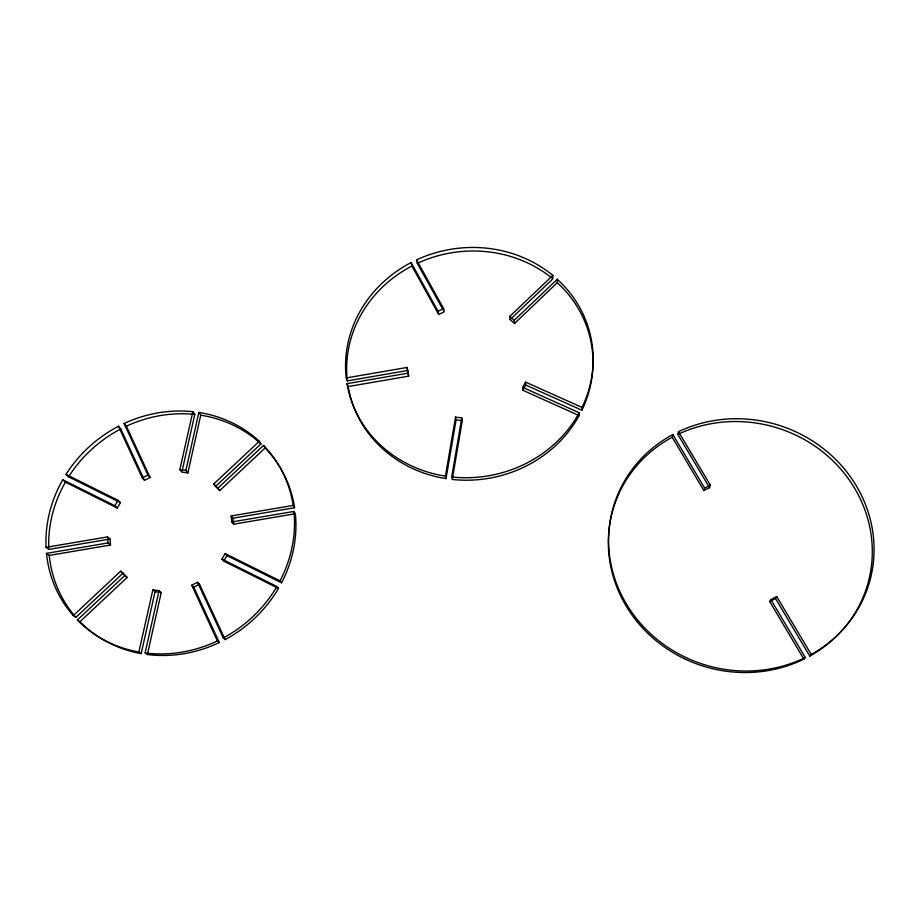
<?xml version="1.0" encoding="UTF-8"?>
<svg xmlns="http://www.w3.org/2000/svg" width="920" height="920" viewBox="0 0 920 920"><rect width="100%" height="100%" fill="white"/><g stroke="black" fill="none" stroke-linecap="round" stroke-linejoin="round"><path stroke-width="1.38" d="M348.151 386.561L408.71 376.142L407.916 373.163L347.024 383.651L348.151 386.561A123.464 114.287 -10.5 0 0 446.027 478.618L445.418 476.146L455.538 417.116L461.771 417.91L451.709 476.974L452.295 479.458A123.464 114.287 -10.5 0 0 579.14 415.587L579.243 412.781L522.709 387.389L525.515 382.087L582.026 407.41L581.9 410.239L525.699 385.031L525.515 382.087M452.525 478.055L462.288 420.67L461.771 417.91M446.027 478.618L456.101 419.888L455.538 417.116M159.022 590.709L145.118 652.981L147.407 654.522L161.207 592.583L159.022 590.709L152.846 589.812L138.874 652.027L141.197 653.591L155.066 591.686L152.846 589.812M187.875 472.937L200.744 415.196L198.835 412.447L185.886 470.465L187.875 472.937L181.861 472.121L179.837 469.648L192.855 411.677A127.765 117.817 -36.7 0 0 124.073 423.51L147.936 475.099L150.132 477.537L144.486 480.343L142.266 477.917L118.462 426.282A127.765 117.817 -36.7 0 0 65.987 474.386L68.597 476.824L120.451 502.63L117.265 508.024L65.4 482.149L62.755 479.734A127.765 117.817 -36.7 0 0 46.046 547.331L48.806 549.412L109.974 539.039L110.492 545.042L49.243 555.415L46.483 553.368L108.054 542.938L110.492 545.042M182.16 470.752L194.787 414.425L192.855 411.677M672.209 437.264L672.831 434.55L704.651 488.117L703.846 490.567L672.209 437.264A132.71 124.729 17.8 0 0 625.922 605.682A132.71 124.729 17.8 0 0 803.884 659.134L805.299 657.547L770.868 599.587L776.733 596.562L811.233 654.453L809.772 656.063L775.491 598.471L776.733 596.562M703.846 490.567L709.538 487.669L677.833 434.412L678.488 431.675A133.469 125.373 17.7 0 1 856.279 485.772A133.469 125.373 17.7 0 1 811.233 654.453M709.538 487.669L710.378 485.197L678.488 431.675M579.14 415.587L522.905 390.31L525.699 385.031M147.407 654.522A127.075 117.242 -36.8 0 0 219.293 642.539L217.407 640.918L191.728 585.212L197.535 582.291L223.284 637.951L225.147 639.584A127.075 117.242 -36.8 0 0 278.45 588.42L223.802 561.165L221.973 559.13L225.124 553.553L280.025 580.865L281.555 582.808A127.075 117.242 -36.8 0 0 295.366 513.728L293.928 511.44L231.828 521.962L231.138 515.947L293.169 505.425L294.607 507.736L232.909 518.202L231.138 515.947M223.802 561.165L226.941 555.622L225.124 553.553M117.265 508.024L114.885 505.735L118.093 500.307L65.987 474.386M803.884 659.134L769.672 601.484L770.868 599.587M514.521 323.483L514.28 320.252L557.267 279.255L557.278 282.681L514.521 323.483L510.117 319.585L509.852 316.33L552.816 275.402A124.131 114.816 -10.5 0 0 416.553 259.865L417.289 263.35L443.497 310.546M510.117 319.585L552.851 278.852L552.816 275.402M123.038 573.148L75.912 617.331L73.255 615.595L120.658 571.182L123.038 573.148L127.132 577.461L79.982 621.713L77.349 619.999L124.775 575.517L127.132 577.461M215.567 486.427L213.704 484.023L259.325 441.289L260.923 443.911L215.567 486.427L219.719 490.59L265.098 447.994L263.522 445.395L217.879 488.198L219.719 490.59M769.672 601.484L775.491 598.471M704.651 488.117L710.378 485.197M191.728 585.212L193.74 587.121L199.513 584.212L225.147 639.584M443.589 308.522L444.187 311.788L438.725 314.502L438.081 311.236L443.589 308.522L416.553 259.865M142.266 477.917L147.936 475.099M407.824 370.461L347.334 380.88L346.219 377.936L407.019 367.459L408.71 376.142M46.046 547.331L107.537 536.9L109.974 539.039M231.828 521.962L233.599 524.193L295.366 513.728M456.101 419.888L462.288 420.67M179.837 469.648L185.886 470.465M155.066 591.686L161.207 592.583M226.941 555.622L281.555 582.808M62.755 479.734L114.885 505.735M221.973 559.13L276.897 586.511L278.45 588.42M509.852 316.33L514.28 320.252M197.535 582.291L199.513 584.212M118.093 500.307L120.451 502.63M213.704 484.023L217.879 488.198M120.658 571.182L124.775 575.517M118.462 426.282L120.784 428.95L143.899 479.055M124.073 423.51L126.373 426.202L150.132 477.537M346.219 377.936A124.131 114.816 -10.5 0 1 411.113 262.545L438.081 311.236M411.113 262.545L411.884 266.018L438.725 314.502M193.74 587.121L219.293 642.539M407.019 367.459L407.916 373.163M232.909 518.202L233.599 524.193M107.537 536.9L108.054 542.938M522.709 387.389L522.905 390.31M677.833 434.412A132.71 124.729 17.8 0 1 854.611 488.244A132.71 124.729 17.8 0 1 809.772 656.063M805.299 657.547A133.469 125.373 17.7 0 1 626.313 603.842A133.469 125.373 17.7 0 1 672.831 434.55M557.278 282.681A123.464 114.287 -10.5 0 1 581.9 410.239M347.334 380.88A123.464 114.287 -10.5 0 1 411.884 266.018M417.289 263.35A123.464 114.287 -10.5 0 1 551.885 278.058M557.267 279.255A124.131 114.816 -10.5 0 1 582.026 407.41M579.243 412.781A124.131 114.816 -10.5 0 1 451.709 476.974M445.418 476.146A124.131 114.816 -10.5 0 1 347.024 383.651M265.098 447.994A127.075 117.242 -36.8 0 1 294.607 507.736M141.197 653.591A127.075 117.242 -36.8 0 1 79.982 621.713M75.912 617.331A127.075 117.242 -36.8 0 1 49.243 555.415M48.748 547.998A127.075 117.242 -36.8 0 1 65.4 482.149M68.597 476.824A127.075 117.242 -36.8 0 1 120.784 428.95M126.373 426.202A127.075 117.242 -36.8 0 1 194.787 414.425M200.744 415.196A127.075 117.242 -36.8 0 1 260.923 443.911M263.522 445.395A127.765 117.817 -36.7 0 1 293.169 505.425M293.928 511.44A127.765 117.817 -36.7 0 1 280.025 580.865M276.897 586.511A127.765 117.817 -36.7 0 1 223.284 637.951M217.407 640.918A127.765 117.817 -36.7 0 1 145.118 652.981M138.874 652.027A127.765 117.817 -36.7 0 1 77.349 619.999M73.255 615.595A127.765 117.817 -36.7 0 1 46.483 553.368M198.835 412.447A127.765 117.817 -36.7 0 1 259.325 441.289"/></g></svg>
